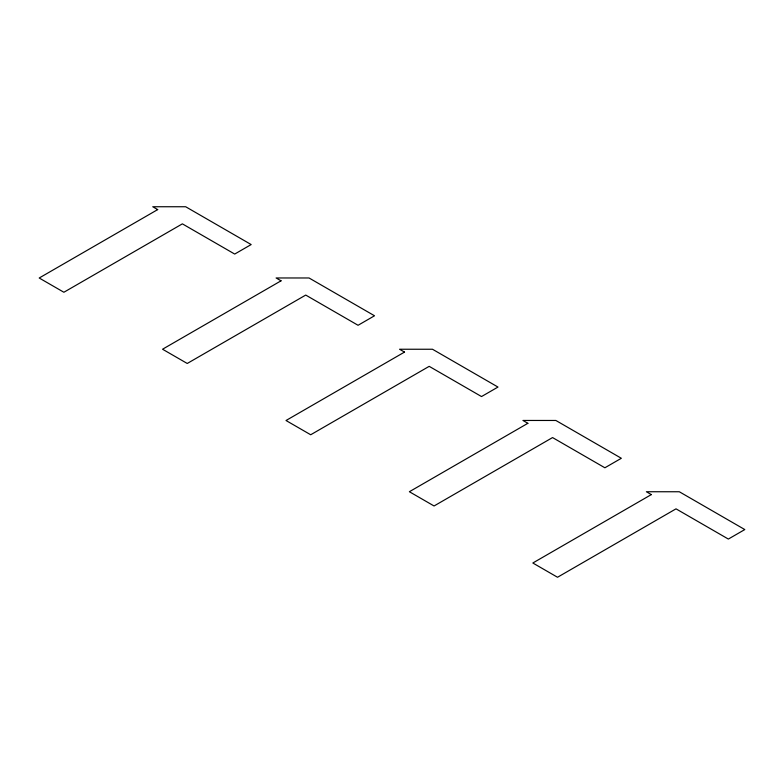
<?xml version="1.0" encoding="UTF-8"?>
<svg xmlns="http://www.w3.org/2000/svg" width="784" height="784" viewBox="0 0 784 784"><rect width="100%" height="100%" fill="white"/><g stroke="black" fill="none" stroke-linecap="round" stroke-linejoin="round"><path stroke-width="1.18" d="M157.692 209.593L39.2 278.006L63.886 292.256L182.378 223.852L234.71 254.065L251.164 244.559L185.681 206.751L152.753 206.741L157.692 209.593M281.044 280.819L162.553 349.223L187.239 363.472L305.731 295.068L358.063 325.282L374.517 315.776L309.033 277.977L276.105 277.967L281.044 280.819M404.505 352.094L286.013 420.508L310.699 434.757L429.191 366.344L481.523 396.557L497.987 387.061L432.503 349.252L399.566 349.243L404.505 352.094M527.867 423.311L409.375 491.725L434.062 505.974L552.553 437.57L604.885 467.783L621.34 458.277L555.856 420.469L522.928 420.459L527.867 423.311M651.328 494.596L532.836 563L557.522 577.259L676.014 508.845L728.346 539.059L744.8 529.563L679.316 491.754L646.388 491.744L651.328 494.596"/></g></svg>
